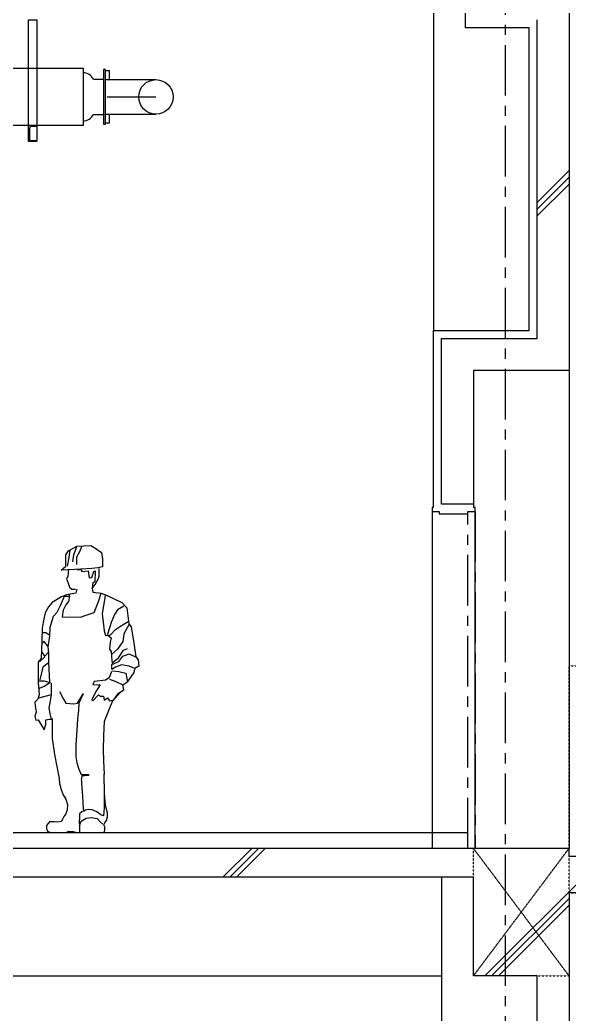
# Model space of a CAD drawing. Extents: x 0 to 160756, y 0 to 229247.
# Drawn here: x 69090 to 72535, y 108912 to 115152 of the extents above; entities that cross this region are included whole.
import ezdxf
from ezdxf.xclip import XClip

# ---------------------------------------------------------------- set-up
doc = ezdxf.new("R2010")
doc.units = 0
doc.header["$LTSCALE"] = 10
doc.header["$XCLIPFRAME"] = 2
doc.linetypes.add('XCM7P30CDA$0$CENTER', pattern=[50.8, 31.75, -6.35, 6.35, -6.35])
doc.linetypes.add('XCM7P30CDA$0$DOTK1', pattern=[0.1, 0.05, -0.05])
for name, color, linetype in [('XCM7P30CDA$0$50RCHATCH', 252, 'Continuous'), ('XCM7P30CDA$0$C.CDA.Silencer', 252, 'Continuous'), ('XCM7P30CDA$0$C.EQ', 252, 'Continuous'), ('XCM7P30CDA$0$C.Support', 252, 'Continuous'), ('XCM7P30CDA$0$CCL', 252, 'XCM7P30CDA$0$CENTER'), ('XCM7P30CDA$0$KABE1', 252, 'Continuous'), ('XCM7P30CDA$0$KABE3', 252, 'Continuous'), ('XCM7P30CDA$0$KABED', 252, 'XCM7P30CDA$0$DOTK1'), ('XCM7P30CDA$0$SIAGE1', 252, 'Continuous'), ('XCM7P30CDA$0$SUGATA3', 252, 'Continuous'), ('XCM7P30CDA$0$SUGATAD', 252, 'XCM7P30CDA$0$DOTK1'), ('XCM7P30CDA$0$TATEGU1', 252, 'Continuous'), ('XCM7P30CDA$0$TATEGU3', 252, 'Continuous')]:
    doc.layers.add(name, color=color, linetype=linetype)

# ---------------------------------------------------------------- blocks, each defined once
blk = doc.blocks.new('XCM7P30CDA$0$A$C9a307472')
at = {"layer": 'XCM7P30CDA$0$50RCHATCH'}
for p, q in [((48050, 18154.2), (48250, 18354.2)), ((48050, 18111.8), (48250, 18311.8)), ((48050, 18069.4), (48250, 18269.4)), ((46078.5, 13920), (46258.5, 14100)), ((46120.9, 13920), (46300.9, 14100)), ((46163.4, 13920), (46343.4, 14100)), ((47721.3, 13300), (48471.3, 14050)), ((47763.7, 13300), (48250, 13786.3)), ((47806.1, 13300), (48250, 13743.9))]:
    blk.add_line(p, q, dxfattribs=at)
at = {"layer": 'XCM7P30CDA$0$CCL'}
blk.add_line((47850, -8197.4), (47850, 27548.6), dxfattribs=at)
blk.add_lwpolyline([(47615, 16215), (47660, 16215), (47660, 14100), (47615, 14100)], close=True, dxfattribs=at)
at = {"layer": 'XCM7P30CDA$0$KABE1', "linetype": 'Continuous'}
for p, q in [((48250, 21278.8), (48250, 17100)), ((48250, 17100), (47650, 17100)), ((47650, 17100), (47650, 16240)), ((48250, 14100), (29400, 14100)), ((48250, 14050), (48250, 14100)), ((50475, 14050), (48250, 14050)), ((47650, 13920), (43600, 13920)), ((47650, 13300), (47650, 13920)), ((50625, 13820), (48250, 13820)), ((48250, 13820), (48250, 10008.6)), ((48050, 13300), (47650, 13300)), ((48050, 9100), (48050, 13300))]:
    blk.add_line(p, q, dxfattribs=at)
at = {"layer": 'XCM7P30CDA$0$KABE3'}
for p, q in [((48050, 17300), (48050, 19300)), ((47450, 17300), (48050, 17300)), ((47450, 16260), (47450, 17300)), ((47650, 16260), (47450, 16260))]:
    blk.add_line(p, q, dxfattribs=at)
at = {"layer": 'XCM7P30CDA$0$KABED'}
for p, q in [((48250, 13300), (47650, 14100)), ((47650, 13300), (48250, 14100)), ((47650, 13920), (47650, 14100)), ((48250, 13820), (48250, 14050)), ((48050, 13300), (48250, 13300))]:
    blk.add_line(p, q, dxfattribs=at)
at = {"layer": 'XCM7P30CDA$0$SIAGE1'}
for p, q in [((47600, 19250), (47600, 19900)), ((48000, 19250), (47600, 19250)), ((48000, 17350), (48000, 19250)), ((47400, 17350), (48000, 17350)), ((47400, 16240), (47400, 17350))]:
    blk.add_line(p, q, dxfattribs=at)
at = {"layer": 'XCM7P30CDA$0$SUGATA3'}
for p, q in [((47400, 19900), (47400, 17350)), ((48250, 17100), (48250, 14100)), ((30010, 14200), (47615, 14200)), ((47450, 13920), (47450, 9100)), ((39250, 13300), (47450, 13300))]:
    blk.add_line(p, q, dxfattribs=at)
at = {"layer": 'XCM7P30CDA$0$SUGATAD'}
for p, q in [((48250, 13820), (48250, 15246)), ((48250, 15246), (50625, 15246)), ((48250, 13820), (50625, 13820)), ((48250, 13820), (50625, 13820)), ((48250, 13820), (50625, 13820))]:
    blk.add_line(p, q, dxfattribs=at)
at = {"layer": 'XCM7P30CDA$0$TATEGU1'}
blk.add_lwpolyline([(47400, 16240), (47390, 16240), (47390, 16215), (47435, 16215), (47435, 16200), (47615, 16200), (47615, 16215), (47660, 16215), (47660, 16240), (47650, 16240)], dxfattribs=at)
at = {"layer": 'XCM7P30CDA$0$TATEGU3'}
for p, q in [((47390, 16215), (47390, 14100)), ((47660, 14100), (47660, 16215))]:
    blk.add_line(p, q, dxfattribs=at)
blk = doc.blocks.new('XCM7P30CDA$0$FlangeSide-21.63x10KG')
at = {"color": 0, "linetype": 'ByBlock'}
for p, q in [((-2.2, 16.5), (-2.2, 10.815)), ((0, 16.5), (-2.2, 16.5)), ((0, -16.5), (0, 16.5)), ((0, 10.815), (-2.2, 10.815)), ((0, -10.815), (-2.2, -10.815)), ((-2.2, -10.815), (-2.2, -16.5)), ((-2.2, -16.5), (0, -16.5))]:
    blk.add_line(p, q, dxfattribs=at)
blk = doc.blocks.new('XCM7P30CDA$0$C100x50_sec')
at = {"color": 0, "linetype": 'ByBlock'}
for p, q in [((50, 50), (0, 50)), ((0, 50), (0, -50)), ((5, -33.2), (5, 33.2)), ((12.3, 41.2), (46.3, 44.1)), ((50, 48.1), (50, 50)), ((0, -50), (50, -50)), ((46.3, -44.1), (12.3, -41.2)), ((50, -50), (50, -48.1))]:
    blk.add_line(p, q, dxfattribs=at)
for centre, radius, start, end in [((13, 33.2), 8, 95, 180), ((46, 48.1), 4, 275, 0), ((13, -33.2), 8, 180, 265), ((46, -48.1), 4, 0, 85)]:
    blk.add_arc(centre, radius, start, end, dxfattribs=at)
blk = doc.blocks.new('XCM7P30CDA$0$Man-180')
at = {"color": 0, "linetype": 'ByBlock'}
for p, q in [((-150.3, 1649.7), (-153.8, 1608.9)), ((-97.7, 1649.7), (-70, 1649.7)), ((-70, 1649.7), (-66.5, 1638.5)), ((-66.5, 1638.5), (-26.3, 1642)), ((-26.3, 1642), (-20.3, 1597.7)), ((-4.5, 1601.2), (7.9, 1638.5)), ((7.9, 1638.5), (17.4, 1642)), ((17.4, 1642), (13.9, 1571.7)), ((42.2, 1608.9), (42.2, 1656.8)), ((-153.8, 1608.9), (-162.7, 1590.6)), ((-162.7, 1590.6), (-153.8, 1571.7)), ((-153.8, 1571.7), (-144.4, 1538.6)), ((-20.3, 1597.7), (-4.5, 1601.2)), ((1.5, 1568.2), (-1.5, 1531.6)), ((13.9, 1571.7), (1.5, 1568.2)), ((17.4, 1556.9), (35.7, 1590.6)), ((35.7, 1590.6), (42.2, 1608.9)), ((-144.4, 1538.6), (-128.5, 1527.4)), ((-128.5, 1527.4), (-107.2, 1527.4)), ((-1.5, 1531.6), (17.4, 1556.9)), ((-1.5, 1531.6), (1.5, 1509.1)), ((-144.4, 1483.1), (-141.6, 1495.5)), ((-253, 714.7), (-253, 589.5)), ((-253, 589.5), (-237.6, 489.6)), ((-237.6, 489.6), (-209.4, 338.4)), ((-81.4, 41.3), (-81.4, -0.3))]:
    blk.add_line(p, q, dxfattribs=at)
for points in [[(-197, 1646.1), (-166.2, 1671.5), (-166.2, 1741.8), (-150.3, 1767.8), (-97.7, 1797.3), (-10.9, 1800.9), (20.3, 1782.6), (57.6, 1756.6), (63.5, 1715.8), (63.5, 1668), (32.7, 1660.9), (-4.5, 1656.8), (-72.9, 1653.2), (-194, 1646.1)], [(-156.8, 1671.5), (-147.3, 1712.3), (-140.9, 1771.4)], [(-100.7, 1789.7), (-119.6, 1741.8), (-125.5, 1697.5)], [(-97.7, 1682.8), (-97.7, 1730.6), (-78.9, 1764.3), (-66.5, 1793.8)], [(-97.7, 1527.4), (-103.7, 1502), (-162.7, 1490.8), (-194, 1479.6), (-253, 1443), (-276.8, 1415.1), (-296.8, 1378.9), (-305.6, 1339), (-315, 1284.1), (-318, 1202.6), (-321, 1091.5), (-339.8, 1069.7), (-339.8, 940.3), (-333.4, 862.9), (-342.8, 836.9), (-361.7, 818.6)], [(-268.4, 943.9), (-274.4, 1066.1), (-274.4, 1125.2), (-277.8, 1165.3), (-268.4, 1232.1), (-265.4, 1287.6), (-243.6, 1357.9), (-221.8, 1383.3), (-199.9, 1424.1), (-175.1, 1483.1), (-144.4, 1483.1), (-150.3, 1450), (-166.2, 1428.2), (-184.6, 1394.5), (-191, 1353.8), (-75.9, 1350.2), (-45.1, 1361.4), (10.9, 1379.8), (38.7, 1450), (54.6, 1502)], [(1.5, 1509.1), (54.6, 1502), (91.8, 1487.3), (184.6, 1443), (215.8, 1409.3), (220.6, 1377.3), (228.2, 1309.5), (243.6, 1291.2), (259, 1187.8), (271.4, 1102.7), (287.3, 1084.4), (290.2, 1043.7), (265.4, 1028.9), (231.2, 1043.7), (181.6, 1051.4), (144.4, 1036.6), (122.5, 1021.8), (122.5, 1054.9), (166.2, 1073.2), (191, 1106.3), (231.2, 1121.1), (274.9, 1099.2)], [(79.4, 1487.3), (60.5, 1372.7), (67, 1320.7), (72.9, 1265.2), (82.4, 1235.6), (113.1, 1239.8), (144.4, 1272.8), (175.6, 1294.7), (231.2, 1328.4)], [(197, 1420.5), (156.8, 1398.1), (137.9, 1368.5), (116.6, 1317.1), (97.7, 1258.1), (91.8, 1239.8)], [(-315, 1254.5), (-293.2, 1254.5), (-274.4, 1243.3)], [(228.2, 1302.4), (197, 1246.9), (191, 1199), (156.8, 1150.6), (119.6, 1117.5)], [(-280.8, 1169.5), (-302.6, 1199), (-315, 1187.8)], [(97.7, 1235.6), (116.6, 1220.9), (110.1, 1194.9), (107.2, 1150.6), (116.6, 1135.8), (122.5, 1076.8), (125.5, 1054.9)], [(-277.8, 1128.7), (-299.7, 1106.3), (-315, 1132.3)], [(125.5, 1066.1), (163.2, 1095.7), (194, 1143.5), (218.8, 1154.7)], [(-330.4, 1073.2), (-299.7, 1102.7)], [(-277.8, 1062), (-312.1, 1036.6)], [(-312.1, 1036.6), (-330.4, 958.6)], [(119.6, 1010.6), (104.2, 969.8), (82.4, 955.1), (48.1, 951.5), (10.9, 947.4), (1.5, 929.1), (32.7, 925.5), (48.1, 925.5), (38.7, 910.8), (20.3, 884.8), (-4.5, 833.4), (1.5, 825.7), (38.7, 862.9), (51.1, 855.3), (70, 855.3), (72.9, 829.3), (94.8, 844), (107.2, 825.7), (134.9, 833.4), (163.2, 873.6), (197, 896), (191, 925.5), (221.8, 947.4), (243.6, 976.9), (262.4, 1002.9), (265.4, 1025.4)], [(125.5, 1014.1), (166.2, 1010.6), (209.4, 999.4), (218.8, 943.9)], [(-336.9, 951.5), (-305.6, 951.5), (-265.4, 940.3), (-299.7, 917.9), (-333.4, 903.1)], [(-336.9, 844), (-256, 866.5), (-256, 936.8)], [(107.2, 962.2), (147.3, 947.4), (191, 925.5)], [(-206.4, 884.8), (-181.6, 836.9), (-166.2, 811), (-116.6, 807.4), (-94.8, 811), (-57.6, 870), (-85.3, 811), (-88.3, 766.7), (-94.8, 711.1), (-100.7, 607.8), (-104.2, 552.3), (-104.2, 474.9), (-97.7, 437.7), (-85.3, 397.5), (-70, 363.8), (-23.3, 363.8), (-26.3, 356.8), (-67, 353.2), (-70, 327.2)], [(172.2, 877.7), (125.5, 825.7), (103.7, 770.2), (72.9, 696.4), (70, 607.8), (66.5, 519.2), (70, 448.9), (72.9, 363.8)], [(-361.7, 818.6), (-358.7, 796.2), (-352.2, 755.4), (-361.7, 729.5), (-355.2, 704.1), (-339.8, 707.6), (-327.4, 685.2), (-302.6, 645), (-293.2, 678.1), (-293.2, 707.6), (-271.4, 711.1), (-256, 711.1), (-265.4, 744.2), (-271.4, 785), (-265.4, 814.5), (-256, 862.9)], [(-209.4, 338.4), (-206.9, 306.5), (-196.5, 269.9), (-184.6, 235.1), (-167.2, 208.5), (-157.3, 176), (-158.8, 141.2), (-167.2, 116.9), (-179.6, 100.4), (-188, 83.9), (-195, 69.7), (-217.3, 63.8), (-239.6, 65.6), (-270.4, 65.6), (-277.3, 55.5), (-289.2, 43.1), (-287.8, 24.8), (-282.3, 8.3), (-263.4, 0), (-164.2, 0), (-150.3, 8.3), (-121.1, 6.5), (-102.2, 0), (-71.4, 0), (71.4, 0), (77.9, 12.4), (77.9, 34.8), (71.4, 47.3), (77.9, 59.7), (88.3, 75.6), (93.8, 98), (93.8, 122.9), (83.3, 161.8), (79.9, 194.3), (74.9, 245.7), (72.9, 366.2)], [(-69.5, 325.4), (-68, 304.8), (-64.5, 257.5), (-61, 190.2), (-57.6, 151.2), (-55.6, 132.9), (-66, 128.8), (-81.4, 116.9), (-81.4, 90.4), (-83.3, 65.6), (-81.4, 41.3), (-71.4, 71.5), (-40.2, 90.4), (-6, 94.5), (30.3, 88), (45.6, 69.7), (66, 51.4)], [(72.9, 230.9), (72.9, 153.6), (69.5, 104.5), (52.6, 110.5), (26.8, 128.8), (-1, 141.2), (-23.3, 143.5), (-47.1, 139.4), (-52.6, 132.9)]]:
    blk.add_lwpolyline(points, dxfattribs=at)
blk = doc.blocks.new('XCM7P30CDA')
at = {"layer": 'XCM7P30CDA$0$C.CDA.Silencer', "linetype": 'ByBlock'}
for p, q in [((69550.9, 114779.9), (69614.4, 114779.9)), ((69638.1, 114777.3), (69942.9, 114777.3)), ((69638.1, 114669.2), (69942.9, 114669.2)), ((69550.9, 114558.4), (69614.4, 114558.4)), ((69638.1, 114561), (69942.9, 114561))]:
    blk.add_line(p, q, dxfattribs=at)
for points in [[(67583.9, 114489.2), (67583.9, 114849.2), (69485.9, 114849.2), (69485.9, 114489.2)], [(69627.1, 114497.7), (69627.1, 114840.7), (69614.4, 114840.7), (69614.4, 114497.7)]]:
    blk.add_lwpolyline(points, close=True, dxfattribs=at)
blk.add_circle((69942.9, 114669.2), 108.1, dxfattribs=at)
for centre, start, end in [((69483.7, 114744.9), 27.50646, 88.32444), ((69483.7, 114593.4), 271.67556, 332.49354)]:
    blk.add_arc(centre, 75.8, start, end, dxfattribs=at)
at = {"layer": 'XCM7P30CDA$0$C.Support'}
blk.add_lwpolyline([(69144, 115152.5), (69195.1, 115152.5), (69195.1, 114391.1), (69144, 114391.1)], close=True, dxfattribs=at)
at = {"color": 4}
ref = blk.add_blockref('XCM7P30CDA$0$A$C9a307472', (24285.2, 95852.5), dxfattribs=at)
XClip(ref).set_block_clipping_path([(28505.8252583833, 11204.571428573), (50624.999999999, 21456.3991779214)])
at = {"layer": 'XCM7P30CDA$0$C.CDA.Silencer', "linetype": 'ByBlock', "xscale": -10, "yscale": 10, "zscale": 10}
blk.add_blockref('XCM7P30CDA$0$FlangeSide-21.63x10KG', (69627.1, 114669.2), dxfattribs=at)
at = {"layer": 'XCM7P30CDA$0$C.EQ', "color": 8}
blk.add_blockref('XCM7P30CDA$0$Man-180', (69544.9, 110052.5), dxfattribs=at)
at = {"layer": 'XCM7P30CDA$0$C.Support', "xscale": -1, "rotation": 180}
blk.add_blockref('XCM7P30CDA$0$C100x50_sec', (69144, 114439.2), dxfattribs=at)

msp = doc.modelspace()

# ---------------------------------------------------------------- block references
msp.add_blockref('XCM7P30CDA', (0, 0))

doc.saveas('drawing.dxf')
